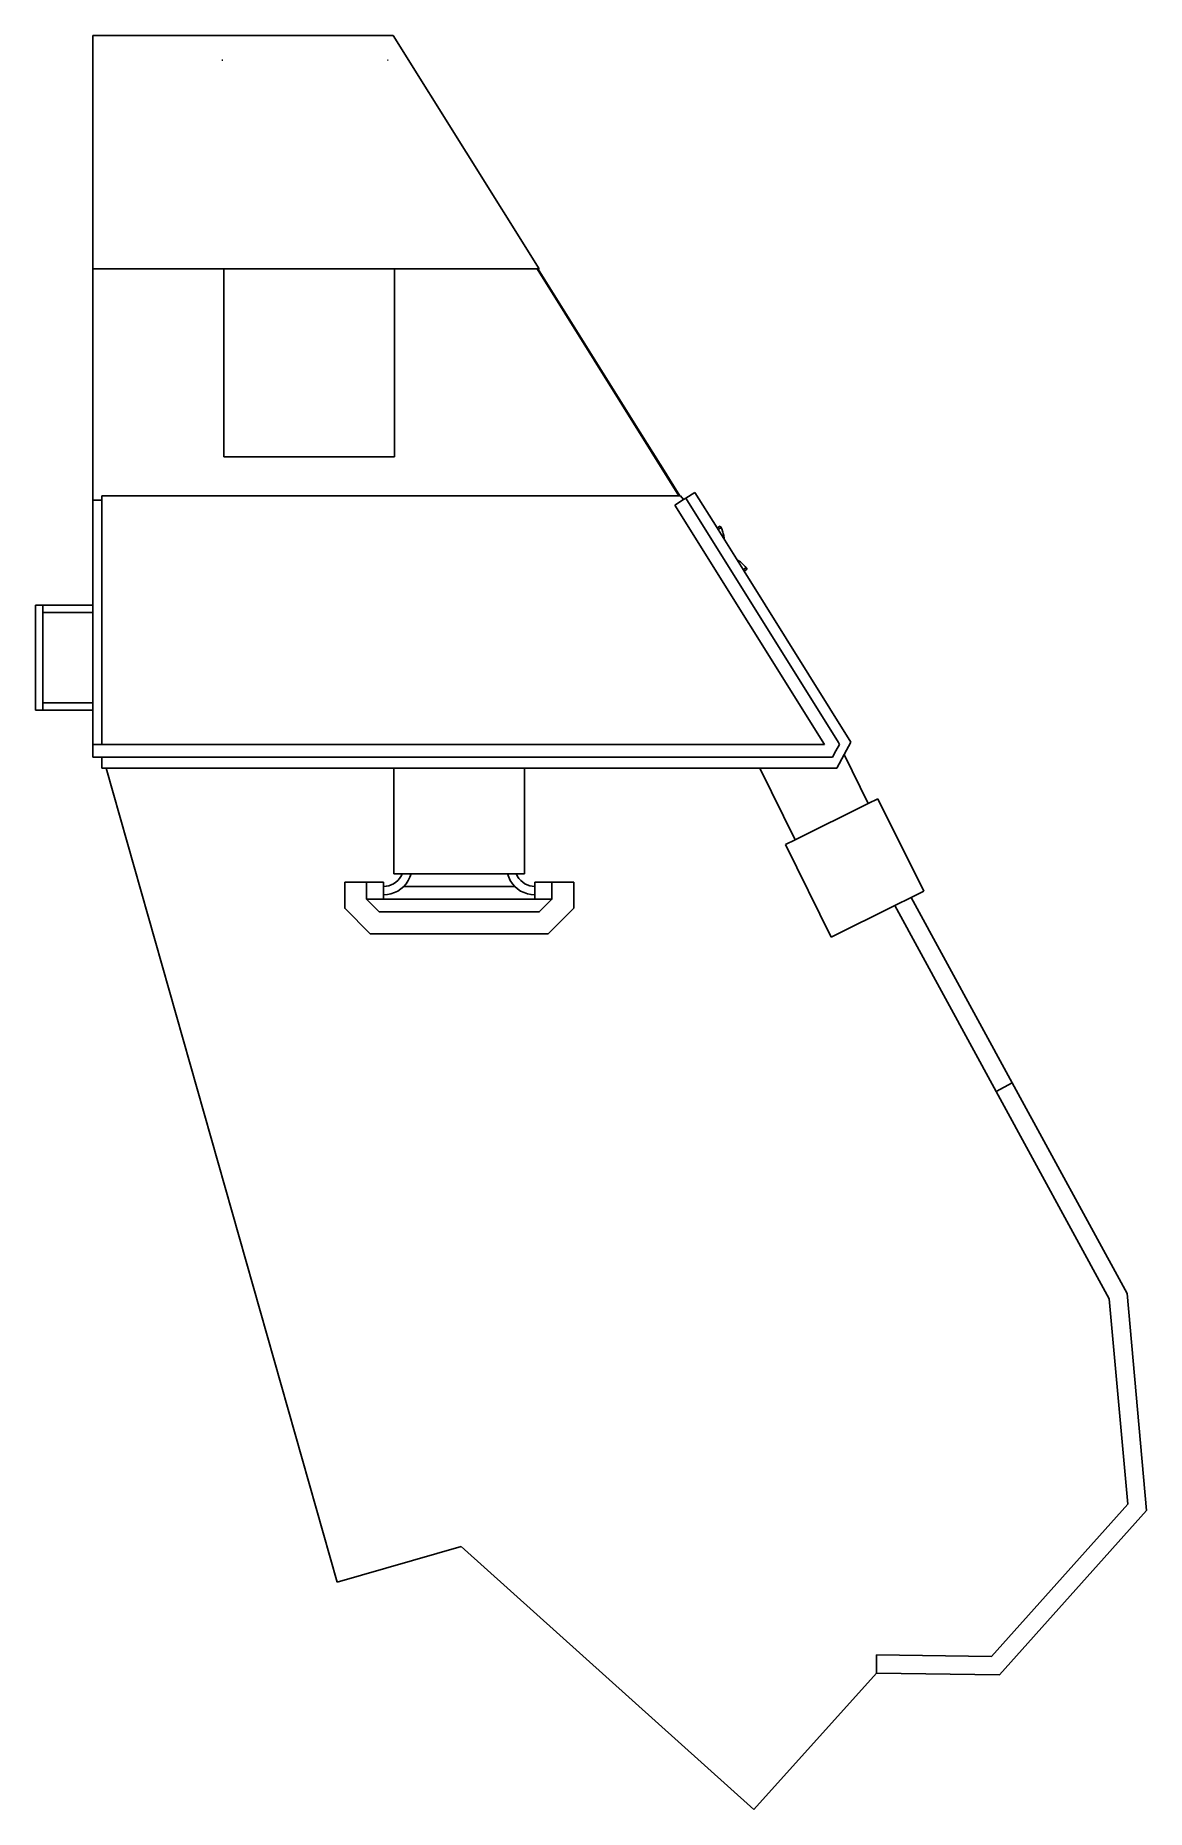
# Model space of a CAD drawing. Header units: metres. Extents: x -0.4 to 30.2, y -26.7 to 22.1.
import ezdxf

# ---------------------------------------------------------------- set-up
doc = ezdxf.new("R2010")
doc.units = ezdxf.units.M
for name, color, linetype in [('02_MURS_MAISON-F', 7, 'CONTINUOUS'), ('04_MENUISERIE-F', 7, 'CONTINUOUS'), ('22_COUVERTURE-F', 7, 'CONTINUOUS'), ('23_TN-F', 7, 'CONTINUOUS'), ('LAYER0-F', 7, 'CONTINUOUS'), ('Z_01_TOITURE-F', 7, 'CONTINUOUS'), ('Z_02_R_0-F', 7, 'CONTINUOUS'), ('Z_03_R-1-F', 7, 'CONTINUOUS'), ('Z_04_EXT_-F', 7, 'CONTINUOUS')]:
    doc.layers.add(name, color=color, linetype=linetype)

msp = doc.modelspace()

# ---------------------------------------------------------------- linework, layer by layer
at = {"layer": '02_MURS_MAISON-F', "color": 7}
for points in [[(15.781, 11.899), (13.439, 15.647)], [(4.795, 15.353), (4.795, 10.886)], [(9.49, 11.619), (9.49, 10.686)], [(16.237, 11.17), (16.95, 10.029)], [(17.052, 9.865), (17.337, 9.409)], [(1.438, 9.287), (1.189, 9.287)], [(1.438, 2.646), (1.438, 9.287)], [(17.202, 9.154), (17.414, 9.287), (17.438, 9.302), (17.499, 9.339), (17.753, 9.498)], [(17.438, 9.302), (17.414, 9.287)], [(17.499, 9.339), (21.699, 2.617), (21.731, 2.566)], [(17.753, 9.498), (18.363, 8.522), (18.389, 8.48), (19.078, 7.377), (19.105, 7.335), (22.047, 2.626)], [(1.189, 2.216), (1.189, 9.244)], [(21.318, 2.566), (17.202, 9.154)], [(-0.392, 3.507), (-0.392, 6.397)], [(-0.392, 6.397), (1.189, 6.397)], [(-0.191, 6.397), (-0.191, 3.507)], [(-0.191, 6.196), (1.189, 6.196)], [(1.189, 6.196), (1.189, 3.706)], [(1.189, 3.507), (-0.392, 3.507)], [(-0.392, 3.507), (-0.191, 3.507)], [(-0.191, 3.706), (1.189, 3.706)], [(-0.191, 3.507), (-0.191, 3.706)], [(21.302, 2.566), (1.189, 2.566)], [(21.731, 2.566), (21.634, 2.391), (21.537, 2.216)], [(22.047, 2.626), (21.857, 2.284), (21.654, 1.916)], [(21.537, 2.216), (1.189, 2.216)], [(1.438, 1.916), (1.438, 2.216)], [(21.654, 1.916), (1.438, 1.916)]]:
    msp.add_lwpolyline(points, dxfattribs=at)
at = {"layer": '04_MENUISERIE-F', "color": 7}
for points in [[(18.363, 8.522), (18.448, 8.575)], [(18.474, 8.533), (18.389, 8.48)], [(18.448, 8.575), (18.474, 8.533)], [(18.553, 8.217), (18.554, 8.229), (18.545, 8.32), (18.532, 8.371), (18.523, 8.409), (18.491, 8.495), (18.448, 8.575)], [(18.914, 7.64), (18.925, 7.635), (19.003, 7.587), (19.073, 7.529), (19.136, 7.462), (19.189, 7.388)], [(19.163, 7.43), (19.078, 7.377)], [(19.105, 7.335), (19.189, 7.388)], [(19.189, 7.388), (19.163, 7.43)]]:
    msp.add_lwpolyline(points, dxfattribs=at)
at = {"layer": '22_COUVERTURE-F', "color": 7}
for points in [[(1.189, 9.244), (1.189, 22.077)], [(1.189, 22.077), (9.453, 22.077)], [(9.453, 22.077), (13.468, 15.653)], [(13.468, 15.653), (1.189, 15.653)], [(4.795, 15.353), (4.795, 15.653)], [(9.49, 11.619), (9.49, 15.653)], [(9.49, 15.653), (13.409, 15.653)], [(17.31, 9.409), (13.409, 15.653)], [(13.468, 15.653), (13.439, 15.647), (13.409, 15.653)], [(4.795, 10.886), (4.795, 10.481)], [(4.795, 10.481), (9.49, 10.481)], [(9.49, 10.481), (9.49, 10.686)], [(9.49, 10.686), (9.49, 10.481)], [(17.359, 9.409), (1.438, 9.409)], [(1.438, 9.409), (1.438, 9.287)], [(1.438, 9.409), (17.31, 9.409)], [(17.438, 9.302), (17.438, 9.303), (17.359, 9.409)], [(17.438, 9.303), (17.414, 9.287)], [(21.302, 2.566), (21.318, 2.566)]]:
    msp.add_lwpolyline(points, dxfattribs=at)
at = {"layer": '23_TN-F', "color": 7}
for points in [[(7.908, -20.489), (1.552, 1.916)], [(11.32, -19.509), (7.908, -20.489)], [(19.378, -26.749), (11.32, -19.509)], [(22.75, -22.995), (19.378, -26.749)]]:
    msp.add_lwpolyline(points, dxfattribs=at)
at = {"layer": 'LAYER0-F', "color": 7}
for points in [[(21.857, 2.284), (22.521, 0.937)], [(19.535, 1.916), (20.513, -0.058)]]:
    msp.add_lwpolyline(points, dxfattribs=at)
at = {"layer": 'Z_01_TOITURE-F', "color": 7}
for points in [[(4.766, 21.398), (4.74, 21.398)], [(9.316, 21.398), (9.29, 21.398)], [(1.438, 2.566), (1.438, 2.646)]]:
    msp.add_lwpolyline(points, dxfattribs=at)
at = {"layer": 'Z_02_R_0-F', "color": 7}
for points in [[(15.781, 11.899), (16.237, 11.17)], [(16.95, 10.029), (17.052, 9.865)]]:
    msp.add_lwpolyline(points, dxfattribs=at)
at = {"layer": 'Z_03_R-1-F', "color": 7}
msp.add_lwpolyline([(13.439, 15.647), (13.436, 15.653)], dxfattribs=at)
at = {"layer": 'Z_04_EXT_-F', "color": 7}
for points in [[(9.468, 1.916), (9.468, -0.994)], [(13.068, -0.994), (13.068, 1.916)], [(20.244, -0.191), (20.513, -0.058), (22.521, 0.937), (22.789, 1.07)], [(22.789, 1.07), (24.05, -1.475)], [(20.513, -0.058), (20.244, -0.191)], [(21.505, -2.736), (20.244, -0.191)], [(9.188, -1.223), (8.118, -1.223)], [(8.118, -1.223), (8.118, -1.942), (8.82, -2.644), (13.717, -2.644)], [(13.818, -1.223), (13.818, -1.694), (13.468, -2.044), (9.068, -2.044), (8.718, -1.694), (8.718, -1.223)], [(8.718, -1.223), (8.718, -1.694)], [(9.188, -1.344), (9.26, -1.339), (9.331, -1.325), (9.399, -1.302), (9.463, -1.27), (9.523, -1.23), (9.577, -1.183), (9.625, -1.128), (9.665, -1.069), (9.696, -1.004), (9.7, -0.994)], [(9.188, -1.573), (9.29, -1.567), (9.39, -1.547), (9.487, -1.514), (9.578, -1.469), (9.663, -1.412), (9.74, -1.345), (9.741, -1.344), (9.742, -1.343), (9.807, -1.268), (9.864, -1.184), (9.909, -1.092), (9.942, -0.995), (9.942, -0.994)], [(9.188, -1.694), (9.188, -1.223)], [(9.468, -0.994), (13.068, -0.994)], [(9.7, -0.994), (9.468, -0.994)], [(12.796, -1.344), (9.741, -1.344)], [(9.741, -1.344), (9.742, -1.344)], [(9.742, -1.344), (9.742, -1.343)], [(13.348, -1.573), (13.247, -1.567), (13.147, -1.547), (13.05, -1.514), (12.958, -1.469), (12.874, -1.412), (12.797, -1.345), (12.796, -1.344), (12.795, -1.343), (12.73, -1.268), (12.673, -1.184), (12.628, -1.092), (12.595, -0.995), (12.595, -0.994)], [(12.795, -1.343), (12.795, -1.344)], [(13.348, -1.344), (13.277, -1.339), (13.206, -1.325), (13.138, -1.302), (13.073, -1.27), (13.014, -1.23), (12.96, -1.183), (12.912, -1.128), (12.872, -1.069), (12.84, -1.004), (12.837, -0.994)], [(12.912, -1.128), (12.96, -1.183)], [(14.418, -1.223), (13.348, -1.223)], [(13.348, -1.223), (13.348, -1.694)], [(13.717, -2.644), (14.418, -1.942), (14.418, -1.223)], [(13.818, -1.694), (8.718, -1.694)], [(8.718, -1.694), (9.188, -1.694)], [(9.188, -1.573), (9.188, -1.694)], [(24.05, -1.475), (23.705, -1.646), (23.257, -1.868), (21.505, -2.736)], [(23.257, -1.868), (26.046, -6.987), (29.153, -12.691), (29.661, -18.348)], [(30.178, -18.519), (29.642, -12.543), (26.485, -6.747), (23.705, -1.646)], [(26.046, -6.987), (26.485, -6.747)], [(29.661, -18.348), (25.909, -22.539)], [(26.13, -23.042), (30.178, -18.519)], [(25.909, -22.539), (22.75, -22.495)], [(22.75, -22.495), (22.75, -22.995)], [(22.75, -22.995), (26.13, -23.042)]]:
    msp.add_lwpolyline(points, dxfattribs=at)

doc.saveas('drawing.dxf')
